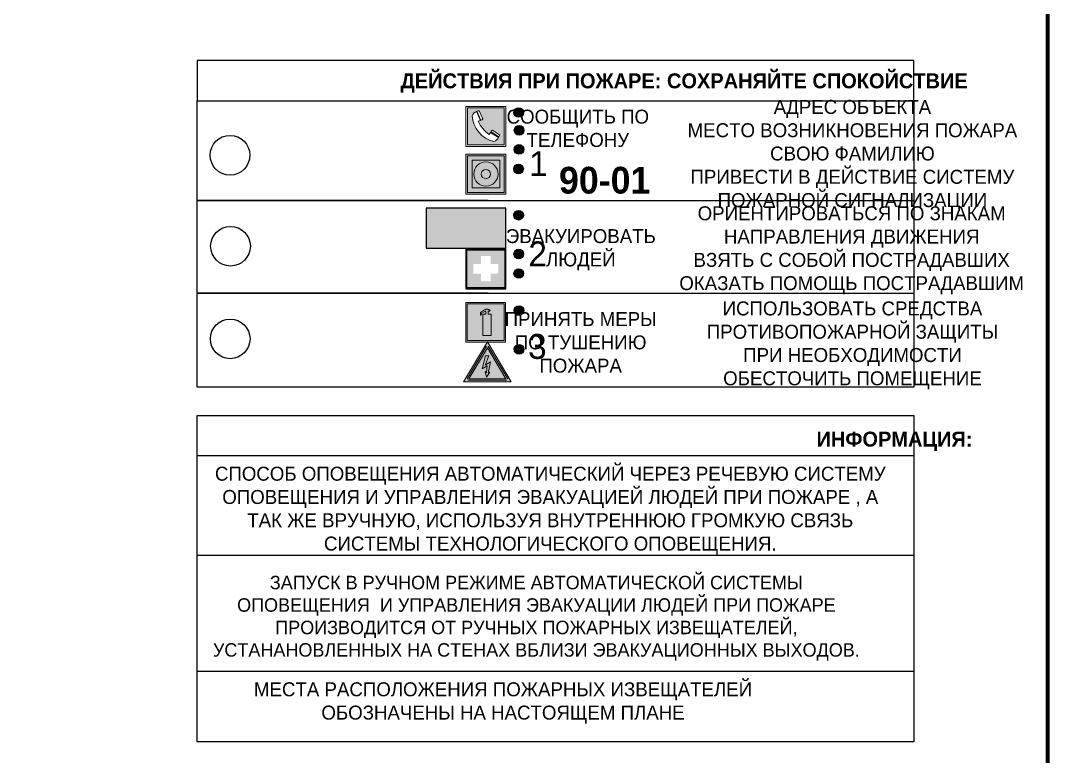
# Model space of a CAD drawing. Header units: millimetres. Extents: x 13114 to 67229, y 22859 to 38520.
# Drawn here: x 19133.7 to 19339.7, y 31068.5 to 31216 of the extents above; entities that cross this region are included whole.
import ezdxf

# ---------------------------------------------------------------- set-up
doc = ezdxf.new("R2010")
doc.units = ezdxf.units.MM
doc.styles.add('обычный', font='arial.ttf')

# ---------------------------------------------------------------- blocks, each defined once
blk = doc.blocks.new('A$C3E6D3DDE')
at = {"lineweight": 5}
h = blk.add_hatch(color=40, dxfattribs=at)
h.paths.add_polyline_path([(24.1, 1.45), (16.46, -11.35), (31.74, -11.35)])
h.paths.add_polyline_path([(24.09, -0.46), (30.03, -10.41), (18.14, -10.41)], flags=16)
h.paths.add_polyline_path([(24.54, -3.08), (23.41, -6.02), (25.13, -5.01), (24.33, -8.5), (24.82, -8.27), (23.79, -9.86), (23.4, -8.04), (23.8, -8.43), (24.04, -6.29), (22.39, -7.25), (23.44, -3.08)], flags=0)
h = blk.add_hatch(color=256, dxfattribs=at)
h.paths.add_polyline_path([(24.37, 0.03, 0.567511), (23.82, 0.03), (17.59, -10.4, 0.582454), (17.86, -10.88), (30.32, -10.88, 0.582149), (30.6, -10.4)])
h.paths.add_polyline_path([(24.09, -0.46), (18.14, -10.41), (30.03, -10.41)], flags=16)
h.paths.add_polyline_path([(24.54, -3.08), (23.41, -6.02), (25.13, -5.01), (24.33, -8.5), (24.82, -8.27), (23.79, -9.86), (23.4, -8.04), (23.8, -8.43), (24.04, -6.29), (22.39, -7.25), (23.44, -3.08)], flags=0)
h = blk.add_hatch(color=40, dxfattribs=at)
h.paths.add_polyline_path([(24.09, -0.46), (18.14, -10.41), (30.03, -10.41)])
h.paths.add_polyline_path([(24.82, -8.27), (23.79, -9.86), (23.4, -8.04), (23.8, -8.43), (24.04, -6.29), (22.39, -7.25), (23.44, -3.08), (24.54, -3.08), (23.41, -6.02), (25.13, -5.01), (24.33, -8.5)], flags=16)
at = {"color": 40, "lineweight": 5}
for p, q in [((16.46, -11.35), (24.1, 1.45)), ((24.1, 1.45), (31.74, -11.35))]:
    blk.add_line(p, q, dxfattribs=at)
at = {"lineweight": 5}
for p, q in [((17.59, -10.4), (23.82, 0.03)), ((24.37, 0.03), (30.6, -10.4)), ((18.14, -10.41), (24.09, -0.46)), ((23.44, -3.08), (22.39, -7.25)), ((23.41, -6.02), (24.54, -3.08)), ((24.54, -3.08), (23.44, -3.08)), ((24.09, -0.46), (30.03, -10.41)), ((22.39, -7.25), (24.04, -6.29)), ((25.13, -5.01), (23.41, -6.02)), ((24.04, -6.29), (23.8, -8.43)), ((24.33, -8.5), (25.13, -5.01)), ((23.8, -8.43), (23.4, -8.04)), ((23.4, -8.04), (23.79, -9.86)), ((23.79, -9.86), (24.82, -8.27)), ((24.82, -8.27), (24.33, -8.5)), ((17.86, -10.88), (30.32, -10.88)), ((18.14, -10.41), (30.03, -10.41))]:
    blk.add_line(p, q, dxfattribs=at)
at = {"color": 50, "lineweight": 5}
blk.add_line((31.74, -11.35), (16.46, -11.35), dxfattribs=at)
blk = doc.blocks.new('A$C456E1F9C')
at = {"lineweight": 5}
h = blk.add_hatch(color=242, dxfattribs=at)
h.paths.add_polyline_path([(0.51, -1.47), (0.51, -13.26), (12.29, -13.26), (12.29, -1.47)])
h.paths.add_polyline_path([(5.42, -4.95, -0.254479), (4.78, -5.4), (3.52, -2.53, -0.209735), (4.23, -2.4)], flags=16)
h.paths.add_polyline_path([(8.53, -8.6), (10.87, -10.17), (10.54, -10.76), (8.03, -9.13, -0.192251)], flags=16)
h.paths.add_polyline_path([(4.61, -5.49, 0.005518), (3.87, -5.72, 0.128647), (7.49, -10.01, 0.00809), (7.83, -9.33), (10.47, -10.97, -0.16736), (8.99, -12.25, -0.327862), (1.95, -3.95, -0.166952), (3.36, -2.62)], flags=16)
at = {"color": 242, "lineweight": 5}
for p, q in [((0, -13.77), (0, -0.97)), ((12.8, -0.97), (0, -0.97)), ((4.61, -5.49), (3.36, -2.62)), ((3.52, -2.53), (4.78, -5.4)), ((4.23, -2.4), (5.42, -4.95)), ((12.8, -13.77), (12.8, -0.97)), ((7.83, -9.33), (10.47, -10.97)), ((8.03, -9.13), (10.54, -10.76)), ((10.81, -10.12), (8.53, -8.6)), ((10.54, -10.76), (10.8, -10.3)), ((10.8, -10.3), (10.81, -10.12)), ((0, -13.77), (12.8, -13.77))]:
    blk.add_line(p, q, dxfattribs=at)
blk.add_lwpolyline([(0.51, -1.47), (12.29, -1.47), (12.29, -13.26), (0.51, -13.26)], close=True, dxfattribs=at)
for centre, radius, start, end in [((4.59, -5.34), 2.99, 114.2845, 152.1974), ((4.02, -3.27), 0.891, 76.3284, 123.7092), ((11.12, -3.31), 9.19, 183.9915, 256.6009), ((14.98, -39.1), 35.17, 107.1487, 108.4135), ((13.86, -0.94), 11.08, 205.5536, 234.8762), ((4.68, -4.59), 0.824, 276.9621, 334.0723), ((-13.31, 0.8), 23.44, 332.5487, 334.4027), ((8.94, -9.5), 0.989, 114.4092, 157.9388), ((7.87, -9.46), 3, 291.9291, 329.9329)]:
    blk.add_arc(centre, radius, start, end, dxfattribs=at)
blk = doc.blocks.new('A$C54414219')
at = {"true_color": 0xffffff}
h = blk.add_hatch(color=7, dxfattribs=at)
h.paths.add_polyline_path([(2.39, -9.45), (2.39, -18.3), (11.23, -18.3), (11.23, -9.45)], flags=0)
h.paths.add_polyline_path([(10.71, -13.87, -1), (2.92, -13.87, -1)], flags=0)
h.paths.add_polyline_path([(8.3, -13.87, -1), (5.33, -13.87, -1)], flags=0)
h.paths.add_polyline_path([(0.41, -7.47), (0.41, -20.27), (13.21, -20.27), (13.21, -7.47)])
h.paths.add_polyline_path([(0.92, -19.77), (12.71, -19.77), (12.71, -7.98), (0.92, -7.98)], flags=16)
h.paths.add_polyline_path([(11.23, -9.45), (11.23, -18.3), (2.39, -18.3), (2.39, -9.45)], flags=0)
at = {"lineweight": 5}
h = blk.add_hatch(color=242, dxfattribs=at)
h.paths.add_polyline_path([(12.71, -7.98), (0.92, -7.98), (0.92, -19.77), (12.71, -19.77)])
h.paths.add_polyline_path([(11.23, -18.3), (2.39, -18.3), (2.39, -9.45), (11.23, -9.45)], flags=16)
h.paths.add_polyline_path([(10.71, -13.87, -1), (2.92, -13.87, -1)], flags=0)
h.paths.add_polyline_path([(8.3, -13.87, -1), (5.33, -13.87, -1)], flags=0)
at = {"true_color": 0xffffff}
h = blk.add_hatch(color=7, dxfattribs=at)
h.paths.add_polyline_path([(2.39, -9.45), (2.39, -18.3), (11.23, -18.3), (11.23, -9.45)])
h.paths.add_polyline_path([(10.71, -13.87, -1), (2.92, -13.87, -1)], flags=16)
h.paths.add_polyline_path([(8.3, -13.87, -1), (5.33, -13.87, -1)], flags=0)
at = {"lineweight": 5}
h = blk.add_hatch(color=242, dxfattribs=at)
h.paths.add_polyline_path([(2.92, -13.87, 1), (10.71, -13.87, 1)])
h.paths.add_polyline_path([(8.3, -13.87, -1), (5.33, -13.87, -1)], flags=16)
at = {"color": 242, "lineweight": 5}
for p, q in [((0.41, -20.27), (0.41, -7.47)), ((0.41, -7.47), (13.21, -7.47)), ((0.41, -7.47), (13.21, -7.47)), ((13.21, -20.27), (13.21, -7.47)), ((0.41, -20.27), (13.21, -20.27))]:
    blk.add_line(p, q, dxfattribs=at)
for points in [[(0.92, -7.98), (12.71, -7.98), (12.71, -19.77), (0.92, -19.77)], [(2.39, -9.45), (11.23, -9.45), (11.23, -18.3), (2.39, -18.3)]]:
    blk.add_lwpolyline(points, close=True, dxfattribs=at)
for radius in [3.89, 1.49]:
    blk.add_circle((6.81, -13.87), radius, dxfattribs=at)
blk = doc.blocks.new('A$C32E8229D')
at = {"true_color": 0xffffff}
blk.add_hatch(color=7, dxfattribs=at).paths.add_polyline_path([(0, 0), (0, -8), (16, -8), (16, 0)])
h = blk.add_hatch(color=126)
h.paths.add_polyline_path([(0.2, -0.2), (15.8, -0.2), (15.8, -7.8), (0.2, -7.8)])
h.paths.add_polyline_path([(13.49, -2.05), (12.08, -2.05), (11.37, -2.63, 0.162397), (11.29, -2.84), (11.29, -3.63), (10.35, -3.63), (10.35, -4.05), (11.68, -4.05), (11.68, -3.48), (12.26, -4.28), (11.29, -5.1), (11.29, -6.78), (11.85, -6.78), (11.85, -5.44), (12.8, -4.64), (12.8, -5.94), (14.46, -5.94), (14.46, -5.39), (13.45, -5.39), (13.45, -3.97), (12.46, -2.59), (13.15, -2.59), (13.69, -3.34), (14.18, -3)], flags=16)
h.paths.add_polyline_path([(10.74, -1.82, 1), (11.8, -1.82, 1)], flags=16)
h.paths.add_polyline_path([(9.39, -3.59), (5.99, -3.59), (6.56, -3.03), (5.91, -3.03), (5.1, -3.83), (5.91, -4.64), (6.56, -4.64), (5.99, -4.09), (9.39, -4.09)], flags=16)
h.paths.add_polyline_path([(4.29, -1.08), (1.72, -1.08), (1.72, -6.6), (4.29, -6.6)], flags=16)
at = {"color": 126}
blk.add_lwpolyline([(16, -8), (0, -8), (0, 0), (16, 0)], close=True, dxfattribs=at)
blk = doc.blocks.new('A$C18900ED3')
h = blk.add_hatch(color=126)
h.paths.add_polyline_path([(-0.18, -0.18), (-7.02, -0.18), (-7.02, -7.02), (-0.18, -7.02)])
h.paths.add_polyline_path([(-5.89, -4.46), (-5.89, -2.77), (-4.46, -2.77), (-4.46, -1.31), (-2.77, -1.31), (-2.77, -2.77), (-1.33, -2.77), (-1.33, -4.46), (-2.77, -4.46), (-2.77, -5.89), (-4.46, -5.89), (-4.46, -4.46)], flags=16)
at = {"color": 126}
for p, q in [((-7.2, 0), (-7.2, -7.2)), ((0, 0), (-7.2, 0)), ((0, -7.2), (0, 0)), ((-7.02, -7.02), (-7.02, -0.18)), ((-7.02, -0.18), (-0.18, -0.18)), ((-0.18, -0.18), (-0.18, -7.02)), ((-7.2, -7.2), (0, -7.2)), ((-0.18, -7.02), (-7.02, -7.02))]:
    blk.add_line(p, q, dxfattribs=at)
blk = doc.blocks.new('A$C3AD82952')
at = {"true_color": 0xf5f5ff}
h = blk.add_hatch(color=7, dxfattribs=at)
h.dxf.hatch_style = 1
h.paths.add_polyline_path([(8.21, 8.73, 0.414214), (7.89, 9.05), (7.22, 9.05), (7.22, 9.92), (7.59, 9.92, 1), (7.57, 10.36), (7.22, 10.36), (7.22, 10.6), (6.43, 10.6), (6.43, 10.36), (6.01, 10.36), (4.74, 9.59), (4.74, 8.69), (4.98, 8.73), (4.98, 9.26), (6.12, 9.91), (6.43, 9.91), (6.43, 9.05), (5.76, 9.05, 0.414214), (5.44, 8.73), (5.44, 2.2), (8.21, 2.2)], flags=0)
h.paths.add_polyline_path([(12.8, 12.8), (0, 12.8), (0, 0), (12.8, 0)])
h.paths.add_polyline_path([(0.51, 12.29), (12.29, 12.29), (12.29, 0.51), (0.51, 0.51)], flags=16)
h.paths.add_polyline_path([(4.74, 9.59), (6.01, 10.36), (6.43, 10.36), (6.43, 10.6), (7.22, 10.6), (7.22, 10.36), (7.59, 10.36, -0.94586), (7.59, 9.92), (7.22, 9.92), (7.22, 9.05), (7.89, 9.05, -0.414214), (8.21, 8.73), (8.21, 2.2), (5.44, 2.2), (5.44, 8.73, -0.414214), (5.76, 9.05), (6.43, 9.05), (6.43, 9.91), (6.12, 9.91), (4.98, 9.26), (4.98, 8.73), (4.74, 8.69)], flags=0)
h = blk.add_hatch(color=242)
h.dxf.hatch_style = 1
h.paths.add_polyline_path([(12.29, 12.29), (0.51, 12.29), (0.51, 0.51), (12.29, 0.51)])
h.paths.add_polyline_path([(4.74, 8.69), (4.74, 9.59), (6.01, 10.36), (6.43, 10.36), (6.43, 10.6), (7.22, 10.6), (7.22, 10.36), (7.59, 10.36, -0.94586), (7.59, 9.92), (7.22, 9.92), (7.22, 9.05), (7.89, 9.05, -0.414214), (8.21, 8.73), (8.21, 2.2), (5.44, 2.2), (5.44, 8.73, -0.414214), (5.76, 9.05), (6.43, 9.05), (6.43, 9.91), (6.12, 9.91), (4.98, 9.26), (4.98, 8.73)], flags=16)
h = blk.add_hatch(color=7, dxfattribs=at)
h.dxf.hatch_style = 1
h.paths.add_polyline_path([(8.21, 8.73, 0.414214), (7.89, 9.05), (7.22, 9.05), (7.22, 9.92), (7.59, 9.92, 1), (7.57, 10.36), (7.22, 10.36), (7.22, 10.6), (6.43, 10.6), (6.43, 10.36), (6.01, 10.36), (4.74, 9.59), (4.74, 8.69), (4.98, 8.73), (4.98, 9.26), (6.12, 9.91), (6.43, 9.91), (6.43, 9.05), (5.76, 9.05, 0.414214), (5.44, 8.73), (5.44, 2.2), (8.21, 2.2)])
at = {"color": 242, "lineweight": 5}
for p, q in [((0, 0), (0, 12.8)), ((0, 12.8), (12.8, 12.8)), ((6.01, 10.36), (4.74, 9.59)), ((4.98, 9.26), (6.12, 9.91)), ((6.01, 10.36), (6.43, 10.36)), ((6.12, 9.91), (6.43, 9.91)), ((7.22, 10.6), (6.43, 10.6)), ((6.43, 10.6), (6.43, 10.36)), ((6.43, 9.91), (6.43, 9.05)), ((7.22, 10.36), (7.22, 10.6)), ((7.59, 10.36), (7.22, 10.36)), ((7.22, 9.05), (7.22, 9.92)), ((7.59, 9.92), (7.22, 9.92)), ((12.8, 0), (12.8, 12.8)), ((4.74, 9.59), (4.74, 8.69)), ((4.74, 8.69), (4.98, 8.73)), ((4.98, 8.73), (4.98, 9.26)), ((5.44, 2.2), (5.44, 8.73)), ((5.76, 9.05), (6.43, 9.05)), ((7.89, 9.05), (7.22, 9.05)), ((8.21, 2.2), (8.21, 8.73)), ((0, 0), (12.8, 0)), ((5.44, 2.2), (8.21, 2.2))]:
    blk.add_line(p, q, dxfattribs=at)
blk.add_lwpolyline([(0.51, 12.29), (12.29, 12.29), (12.29, 0.51), (0.51, 0.51)], close=True, dxfattribs=at)
for centre, radius, start, end in [((7.58, 10.14), 0.223, 273.1875, 86.8125), ((5.76, 8.73), 0.32, 90, 180), ((7.89, 8.73), 0.32, 0, 90)]:
    blk.add_arc(centre, radius, start, end, dxfattribs=at)

msp = doc.modelspace()

# ---------------------------------------------------------------- hatches: boundary and pattern name
at = {"lineweight": 0}
h = msp.add_hatch(color=256, dxfattribs=at)
h.dxf.hatch_style = 1
h.paths.add_polyline_path([(19232.64, 31197.58, 1), (19234.57, 31197.58, 1)])
h = msp.add_hatch(color=256, dxfattribs=at)
h.dxf.hatch_style = 1
h.paths.add_polyline_path([(19232.75, 31194, 1), (19234.68, 31194, 1)])
h = msp.add_hatch(color=256, dxfattribs=at)
h.dxf.hatch_style = 1
h.paths.add_polyline_path([(19232.71, 31190.18, 1), (19234.64, 31190.18, 1)])
h = msp.add_hatch(color=256, dxfattribs=at)
h.dxf.hatch_style = 1
h.paths.add_polyline_path([(19232.62, 31186.26, 1), (19234.56, 31186.26, 1)])
h = msp.add_hatch(color=256, dxfattribs=at)
h.dxf.hatch_style = 1
h.paths.add_polyline_path([(19232.64, 31176.99, 1), (19234.57, 31176.99, 1)])
h = msp.add_hatch(color=256, dxfattribs=at)
h.dxf.hatch_style = 1
h.paths.add_polyline_path([(19232.68, 31169.21, 1), (19234.61, 31169.21, 1)])
h = msp.add_hatch(color=256, dxfattribs=at)
h.dxf.hatch_style = 1
h.paths.add_polyline_path([(19232.67, 31165.31, 1), (19234.6, 31165.31, 1)])
h = msp.add_hatch(color=256, dxfattribs=at)
h.dxf.hatch_style = 1
h.paths.add_polyline_path([(19232.73, 31157.88, 1), (19234.66, 31157.88, 1)])
h = msp.add_hatch(color=256, dxfattribs=at)
h.dxf.hatch_style = 1
h.paths.add_polyline_path([(19232.73, 31150.12, 1), (19234.67, 31150.12, 1)])

# ---------------------------------------------------------------- linework, layer by layer
at = {"color": 1, "lineweight": 100}
msp.add_lwpolyline([(18739.68, 31292.29), (19339.68, 31292.29), (19339.68, 30897.29), (18739.68, 30897.29)], close=True, dxfattribs=at)
for points in [[(19169.1, 31199.93), (19312.86, 31199.93), (19312.86, 31207.98), (19169.1, 31207.98)], [(19169.1, 31199.93), (19312.86, 31199.93), (19312.86, 31142.53), (19169.1, 31142.53)]]:
    msp.add_lwpolyline(points, close=True)
for points in [[(19227.51, 31179.94), (19169.1, 31179.94), (19312.86, 31179.94)], [(19227.51, 31161.36), (19169.1, 31161.36), (19312.86, 31161.36)]]:
    msp.add_lwpolyline(points)
at = {"color": 0}
msp.add_lwpolyline([(19169.1, 31136.87), (19312.86, 31136.87), (19312.86, 31071.42), (19169.1, 31071.42)], close=True, dxfattribs=at)
for points in [[(19169.1, 31128.82), (19312.86, 31128.82)], [(19169.1, 31108.83), (19312.86, 31108.83)], [(19169.1, 31085.58), (19312.86, 31085.58)]]:
    msp.add_lwpolyline(points, dxfattribs=at)
for centre, radius in [((19233.61, 31197.58), 0.966), ((19233.71, 31194), 0.966), ((19175.72, 31189.01), 3.98), ((19233.67, 31190.18), 0.966), ((19233.59, 31186.26), 0.966), ((19233.6, 31176.99), 0.966), ((19175.82, 31170.78), 3.98), ((19233.64, 31169.21), 0.966), ((19233.64, 31165.31), 0.966), ((19233.69, 31157.88), 0.966), ((19175.76, 31152.21), 3.98), ((19233.7, 31150.12), 0.966)]:
    msp.add_circle(centre, radius)

# ---------------------------------------------------------------- block references
for name, p, xscale, yscale, zscale in [('A$C456E1F9C', (19223.05, 31199.4), 0.625, 0.625, 0.625), ('A$C54414219', (19222.79, 31193.91), 0.625, 0.625, 0.625), ('A$C18900ED3', (19231.05, 31170.26), 1.111111111007631, 1.111111111007631, 1.111111111007631), ('A$C3AD82952', (19223, 31151.53), 0.625, 0.625, 0.625), ('A$C3E6D3DDE', (19212.29, 31150.72), 0.625, 0.625, 0.625)]:
    msp.add_blockref(name, p, dxfattribs=dict(xscale=xscale, yscale=yscale, zscale=zscale))
at = {"xscale": -1}
msp.add_blockref('A$C32E8229D', (19231.05, 31178.41), dxfattribs=at)

# ---------------------------------------------------------------- texts
at = {"lineweight": 0, "attachment_point": 5, "style": 'обычный'}
for s, insert, char_height, width in [('{\\fProxima Nova Rg|b1|i0|c204|p2;ДЕЙСТВИЯ ПРИ ПОЖАРЕ: СОХРАНЯЙТЕ СПОКОЙСТВИЕ\\H1.6644x; }', (19266.81, 31203.49), 3, 175.1736), ('\\pi-8.4,l8.4,t8.4;{\\fProxima Nova Rg|b0|i0|c204|p2;АДРЕС ОБЪЕКТА\\PМЕСТО ВОЗНИКНОВЕНИЯ ПОЖАРА \\PСВОЮ ФАМИЛИЮ\\PПРИВЕСТИ В ДЕЙСТВИЕ СИСТЕМУ \\PПОЖАРНОЙ СИГНАЛИЗАЦИИ}', (19300.56, 31188.95), 2.8, 126.6484), ('{\\fProxima Nova Rg|b0|i0|c204|p2;СООБЩИТЬ ПО \\PТЕЛЕФОНУ}', (19245.48, 31194.39), 2.8, 126.6484), ('{\\fProxima Nova Rg|b0|i0|c204|p2;1\\H1.1667x; }', (19237.58, 31187.32), 5, 126.6484), ('{\\fProxima Nova Rg|b1|i0|c204|p2;\\H1.0714x;90-01\\fProxima Nova Rg|b0|i0|c204|p2;\\H0.93331x; \\H1.3449x; }', (19250.87, 31183.97), 5, 126.6484), ('\\pi-8.4,l8.4,t8.4;{\\fProxima Nova Rg|b0|i0|c204|p2;ОРИЕНТИРОВАТЬСЯ ПО ЗНАКАМ \\PНАПРАВЛЕНИЯ ДВИЖЕНИЯ\\PВЗЯТЬ С СОБОЙ ПОСТРАДАВШИХ\\PОКАЗАТЬ ПОМОЩЬ ПОСТРАДАВШИМ}', (19300.41, 31169.97), 2.8, 126.6484), ('{\\fProxima Nova Rg|b0|i0|c204|p2;ЭВАКУИРОВАТЬ \\PЛЮДЕЙ}', (19246.09, 31170.06), 2.8, 126.6484), ('{\\fProxima Nova Rg|b0|i0|c204|p2;2\\H1.1967x; }', (19237.43, 31169.24), 5, 126.6484), ('\\pi-8.4,l8.4,t8.4;{\\fProxima Nova Rg|b0|i0|c204|p2;ИСПОЛЬЗОВАТЬ СРЕДСТВА \\PПРОТИВОПОЖАРНОЙ ЗАЩИТЫ \\PПРИ НЕОБХОДИМОСТИ \\PОБЕСТОЧИТЬ ПОМЕЩЕНИЕ}', (19300.57, 31150.9), 2.8, 126.6484), ('{\\fProxima Nova Rg|b0|i0|c204|p2;ПРИНЯТЬ МЕРЫ \\PПО ТУШЕНИЮ \\PПОЖАРА}', (19246.05, 31151.49), 2.8, 126.6484), ('{\\fProxima Nova Rg|b0|i0|c204|p2;3\\H1.1967x; }', (19237.37, 31150.66), 5, 126.6484), ('{\\fProxima Nova Rg|b1|i0|c204|p2;ИНФОРМАЦИЯ:\\H1.1997x; }', (19309, 31131.68), 3, 175.1736), ('{\\fProxima Nova Rg|b0|i0|c204|p2;СПОСОБ ОПОВЕЩЕНИЯ АВТОМАТИЧЕСКИЙ ЧЕРЕЗ РЕЧЕВУЮ СИСТЕМУ ОПОВЕЩЕНИЯ И УПРАВЛЕНИЯ ЭВАКУАЦИЕЙ ЛЮДЕЙ ПРИ ПОЖАРЕ , А ТАК ЖЕ ВРУЧНУЮ, ИСПОЛЬЗУЯ ВНУТРЕННЮЮ ГРОМКУЮ СВЯЗЬ СИСТЕМЫ ТЕХНОЛОГИЧЕСКОГО ОПОВЕЩЕНИЯ.}', (19239.96, 31117.78), 2.8, 137.0334), ('{\\fProxima Nova Rg|b0|i0|c204|p2;\\P\\pt8.1;ЗАПУСК В РУЧНОМ РЕЖИМЕ АВТОМАТИЧЕСКОЙ СИСТЕМЫ ОПОВЕЩЕНИЯ  И УПРАВЛЕНИЯ ЭВАКУАЦИИ ЛЮДЕЙ ПРИ ПОЖАРЕ ПРОИЗВОДИТСЯ ОТ РУЧНЫХ ПОЖАРНЫХ ИЗВЕЩАТЕЛЕЙ, УСТАНАНОВЛЕННЫХ НА СТЕНАХ ВБЛИЗИ ЭВАКУАЦИОННЫХ ВЫХОДОВ. }', (19237.17, 31098.48), 2.7, 131.4512), ('\\pt8.4;{\\fProxima Nova Rg|b0|i0|c204|p2;\\PМЕСТА РАСПОЛОЖЕНИЯ ПОЖАРНЫХ ИЗВЕЩАТЕЛЕЙ ОБОЗНАЧЕНЫ НА НАСТОЯЩЕМ ПЛАНЕ}', (19230.48, 31081.57), 2.8, 118.5618)]:
    msp.add_mtext(s, dxfattribs=dict(at, insert=insert, char_height=char_height, width=width))

doc.saveas('drawing.dxf')
